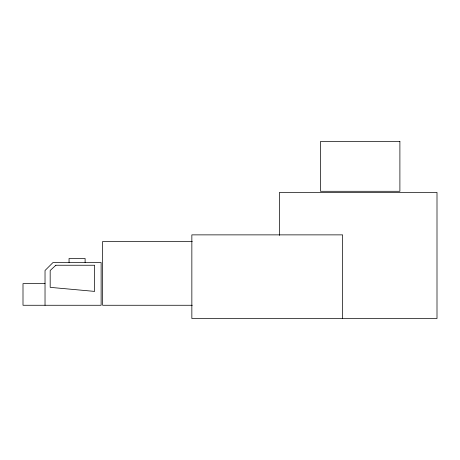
<?xml version="1.0" encoding="UTF-8"?>
<svg xmlns="http://www.w3.org/2000/svg" width="460" height="460" viewBox="0 0 460 460"><rect width="100%" height="100%" fill="white"/><g stroke="black" fill="none" stroke-linecap="round" stroke-linejoin="round"><path stroke-width="0.69" d="M192.274 241.506L102.614 241.506L102.614 305.267L192.274 305.267M45.028 283.647L23 283.647L23 305.267L101.125 305.267L101.125 262.499L53.038 262.499L45.028 270.503L45.028 305.267M342.614 318.521L342.614 234.87L191.849 234.87L191.849 318.521L437 318.521L437 192.406L279.444 192.406L279.444 235.399M85.111 262.499L85.111 258.491L69.052 258.491L69.052 262.499M55.867 265.242L50.175 270.503L50.175 287.356L94.622 291.398L94.622 265.242L55.867 265.242M399.895 141.479L320.499 141.479L320.499 191.297L399.895 191.297L399.895 141.479"/></g></svg>
